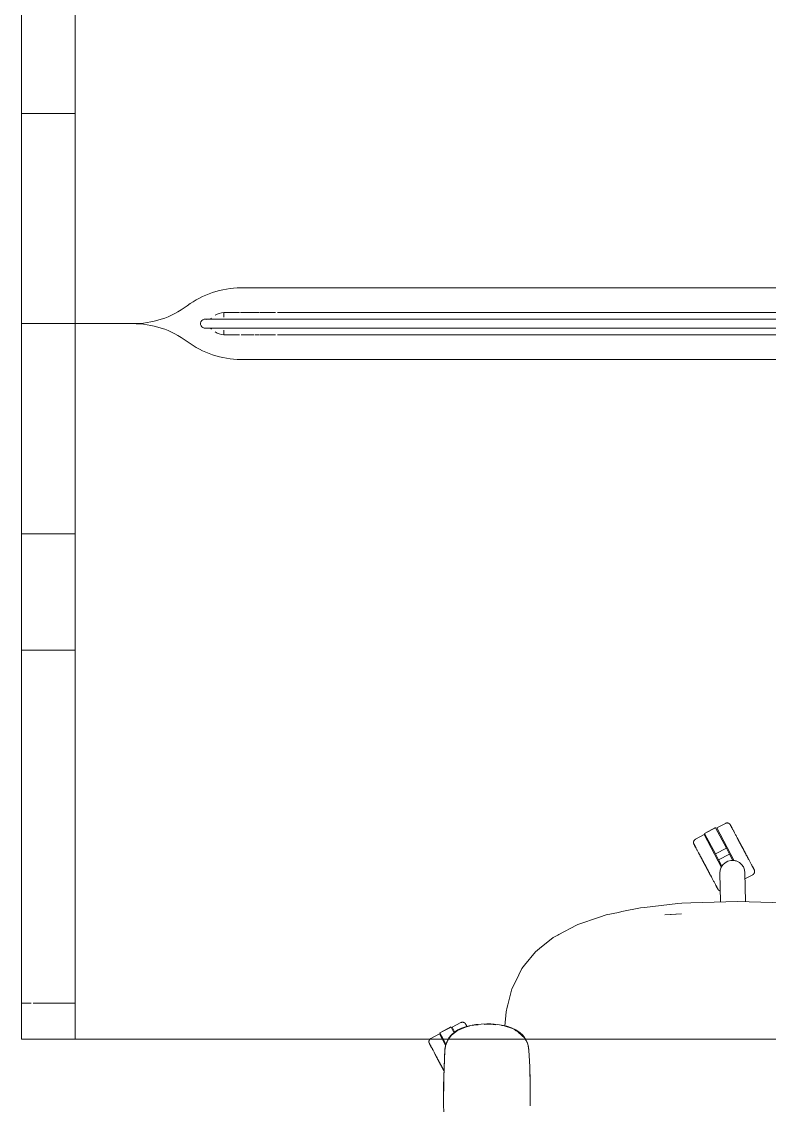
# Model space of a CAD drawing. Header units: millimetres. Extents: x 155927 to 317870, y -36033 to 97293.
# Drawn here: x 220197 to 221033, y 17404 to 18615 of the extents above; entities that cross this region are included whole.
import ezdxf

# ---------------------------------------------------------------- set-up
doc = ezdxf.new("R2010")
doc.units = ezdxf.units.MM
doc.header["$MEASUREMENT"] = 0
doc.layers.add('G-IMPT', color=8, linetype='CONTINUOUS', lineweight=9)
doc.layers.add('I-FURN', color=8, linetype='CONTINUOUS', lineweight=9)

msp = doc.modelspace()

# ---------------------------------------------------------------- linework, layer by layer
at = {"layer": 'G-IMPT'}
for p, q in [((220944.7, 17629.9), (220996.9, 17631.6)), ((220996.9, 17631.6), (221049, 17630)), ((220867.6, 17620.1), (220863.9, 17619.3)), ((220867.6, 17620.1), (220888.5, 17624.5)), ((220888.5, 17624.5), (220892.9, 17624.9)), ((220930.4, 17629.1), (220892.9, 17624.9)), ((220930.4, 17629.1), (220934.7, 17629.5)), ((220944.7, 17629.9), (220934.7, 17629.5)), ((220842.6, 17614), (220818.5, 17605.8)), ((220842.6, 17614), (220850.1, 17616.5)), ((220863.9, 17619.3), (220850.1, 17616.5)), ((220934.2, 17617.7), (220915.9, 17616.4)), ((220915.9, 17616.4), (220922.9, 17617)), ((220934.2, 17617.7), (220922.9, 17617)), ((220797.4, 17594.6), (220816.9, 17604.9)), ((220816.9, 17604.9), (220818.5, 17605.8)), ((220790.9, 17591.2), (220775.7, 17579)), ((220790.9, 17591.2), (220796, 17593.9)), ((220797.4, 17594.6), (220796, 17593.9)), ((220758.9, 17560.3), (220771.1, 17575.2)), ((220771.1, 17575.2), (220775.7, 17579)), ((220758.9, 17560.3), (220755.9, 17556.6)), ((220746.8, 17538), (220752.4, 17549.5)), ((220755.9, 17556.6), (220752.4, 17549.5)), ((220746.8, 17538), (220744.6, 17533.6)), ((220744.6, 17533.6), (220740.2, 17515.7)), ((220738.3, 17508), (220739.6, 17513.3)), ((220740.2, 17515.7), (220739.6, 17513.3)), ((220736.9, 17492.1), (220738.3, 17508)), ((220677.2, 17482), (220684, 17487.2)), ((220684.5, 17487.9), (220680.5, 17485.2)), ((220684, 17487.2), (220688.4, 17489.1)), ((220684.5, 17487.9), (220688.6, 17489.9)), ((220694, 17491.4), (220688.4, 17489.1)), ((220692.9, 17491.4), (220688.6, 17489.9)), ((220692.9, 17491.4), (220698.4, 17492.9)), ((220694, 17491.4), (220697.5, 17492.1)), ((220704.3, 17493.9), (220698.4, 17492.9)), ((220700.3, 17492.7), (220704, 17493.5)), ((220704, 17493.5), (220707.2, 17493.6)), ((220704.3, 17493.9), (220710.5, 17494.4)), ((220716.8, 17494.6), (220710.5, 17494.4)), ((220713.7, 17494), (220716.8, 17494.2)), ((220721.3, 17494.5), (220716.8, 17494.6)), ((220724, 17494), (220716.8, 17494.2)), ((220721.3, 17494.5), (220728.7, 17493.9)), ((220724, 17494), (220726.8, 17493.6)), ((220735.4, 17492.8), (220728.7, 17493.9)), ((220733, 17492.7), (220736.3, 17492.3)), ((220739.3, 17491.9), (220735.4, 17492.8)), ((220736.3, 17492.3), (220745.6, 17489.3)), ((220739.3, 17491.9), (220744.4, 17490.1)), ((220744.4, 17490.1), (220749.1, 17487.9)), ((220745.6, 17489.3), (220748.1, 17487.8)), ((220748.6, 17487.5), (220750, 17486.6)), ((220749.1, 17487.9), (220750.4, 17487.1)), ((220753.9, 17484.7), (220750.4, 17487.1)), ((220750.8, 17486.2), (220753.9, 17484.3)), ((220670.7, 17470.2), (220673.1, 17476.4)), ((220672.4, 17475.4), (220671, 17471.7)), ((220672.4, 17475.4), (220673.7, 17477.6)), ((220673.1, 17476.4), (220674, 17477.6)), ((220673.7, 17477.6), (220674.4, 17478.8)), ((220674, 17477.6), (220677.2, 17482)), ((220674.4, 17478.8), (220677.4, 17482.5)), ((220680.5, 17485.2), (220677.4, 17482.5)), ((220751.9, 17485.5), (220753.3, 17484.2)), ((220751.9, 17485.5), (220759.3, 17478.6)), ((220753.5, 17484.1), (220757, 17481)), ((220756.9, 17481.8), (220753.9, 17484.7)), ((220753.9, 17484.3), (220759.3, 17478.6)), ((220756.9, 17481.8), (220758.1, 17480.5)), ((220759.3, 17478.6), (220757, 17481)), ((220760, 17477.6), (220758.1, 17480.5)), ((220760.4, 17476.3), (220759.7, 17477.6)), ((220760.3, 17477.2), (220762.3, 17472.9)), ((220760.4, 17476.3), (220762.5, 17472.1)), ((220668.9, 17445.8), (220669.9, 17466.3)), ((220668.9, 17444.6), (220669.9, 17466.3)), ((220668.9, 17444.6), (220669.8, 17464.7)), ((220669.7, 17462.5), (220669.8, 17464.7)), ((220669.9, 17466.3), (220669.8, 17464.7)), ((220669.9, 17466.3), (220670.2, 17468)), ((220670.7, 17470.2), (220670.1, 17466.4)), ((220670.6, 17470.4), (220670.2, 17468)), ((220670.6, 17470.4), (220671, 17471.7)), ((220763.3, 17469), (220762.3, 17472.9)), ((220762.5, 17472.1), (220763.8, 17464.7)), ((220763.8, 17465), (220763.3, 17469)), ((220764.1, 17459.3), (220763.8, 17465)), ((220764.1, 17459.3), (220764.7, 17446.7)), ((220668.4, 17424.4), (220668.9, 17445.8)), ((220668.4, 17424.4), (220668.9, 17444.6)), ((220668.6, 17434.2), (220668.9, 17445.8)), ((220668.9, 17445.8), (220668.9, 17444.6)), ((220764.9, 17443.2), (220764.7, 17446.7)), ((220765.2, 17427.5), (220764.9, 17443.2)), ((220764.9, 17439.8), (220765.1, 17436.5)), ((220668.6, 17434.2), (220668.3, 17415)), ((220668.4, 17404.2), (220668.6, 17434.2)), ((220668.4, 17424.4), (220668.6, 17434.2)), ((220668.4, 17426.4), (220668.5, 17428.3)), ((220668.4, 17423.9), (220668.4, 17426.4)), ((220765.1, 17434.2), (220765.1, 17436.5)), ((220765.2, 17427.5), (220765.3, 17423)), ((220668.4, 17404.2), (220668.3, 17415)), ((220668.4, 17404.2), (220668.4, 17424.4)), ((220765.3, 17423), (220765.3, 17408.3)), ((220668.4, 17404.2), (220668.6, 17395.8)), ((220765.2, 17402.8), (220765.3, 17408.3))]:
    msp.add_line(p, q, dxfattribs=at)
at = {"layer": 'I-FURN'}
for p, q in [((220196.8, 19077.6), (220196.8, 18277.6)), ((220196.8, 18277.6), (220196.8, 19077.6)), ((220196.8, 19037.6), (220196.8, 17517.6)), ((220256.8, 18277.7), (220256.8, 19037.6)), ((220196.8, 18512.6), (220196.8, 18643)), ((220256.8, 18643), (220256.8, 18512.6)), ((220196.8, 18042.6), (220196.8, 18512.6)), ((220256.8, 18512.6), (220196.8, 18512.6)), ((220256.8, 18512.6), (220196.8, 18512.6)), ((220256.8, 18512.6), (220256.8, 18277.7)), ((220441.8, 18317.6), (221363.4, 18317.6)), ((221363.4, 18317.6), (220441.8, 18317.6)), ((220422.7, 18290.1), (220422.7, 18284.9)), ((220422.7, 18290.1), (220440.3, 18290.1)), ((220427.3, 18290.1), (220428.4, 18290.1)), ((220441.6, 18290.1), (220457.5, 18290.1)), ((220457.4, 18290.1), (220462.2, 18290.1)), ((220463, 18290.1), (220480.7, 18290.1)), ((220482.7, 18290.1), (221520.9, 18290.1)), ((220196.8, 18277.6), (220196.8, 17477.6)), ((220320.7, 18277.6), (220196.8, 18277.6)), ((220196.8, 18277.6), (220320.7, 18277.6)), ((220196.8, 17477.6), (220196.8, 18277.6)), ((220196.8, 18277.6), (220320.7, 18277.6)), ((220320.7, 18277.6), (220196.8, 18277.6)), ((220256.8, 17517.6), (220256.8, 18277.6)), ((220256.8, 18277.6), (220256.8, 18042.6)), ((220401.9, 18282.6), (220401.8, 18282.6)), ((220401.8, 18282.6), (220401.8, 18282.6)), ((220402.2, 18282.6), (220401.9, 18282.6)), ((220402.5, 18282.6), (220402.2, 18282.6)), ((220403, 18282.6), (220402.5, 18282.6)), ((220403.6, 18282.6), (220403, 18282.6)), ((220404.4, 18282.6), (220403.6, 18282.6)), ((220405.2, 18282.6), (220404.4, 18282.6)), ((220406.2, 18282.6), (220405.2, 18282.6)), ((220407.3, 18282.6), (220406.2, 18282.6)), ((220408.6, 18282.6), (220407.3, 18282.6)), ((220409.9, 18282.6), (220408.6, 18282.6)), ((220411.4, 18282.6), (220409.9, 18282.6)), ((220413, 18282.6), (220411.4, 18282.6)), ((220414.7, 18282.6), (220413, 18282.6)), ((220416.5, 18282.6), (220414.7, 18282.6)), ((220418.4, 18282.6), (220416.5, 18282.6)), ((220420.4, 18282.6), (220418.4, 18282.6)), ((220422.5, 18282.6), (220420.4, 18282.6)), ((220424.7, 18282.6), (220422.5, 18282.6)), ((220427, 18282.6), (220424.7, 18282.6)), ((220429.4, 18282.6), (220427, 18282.6)), ((220431.9, 18282.6), (220429.4, 18282.6)), ((220434.4, 18282.6), (220431.9, 18282.6)), ((220437.1, 18282.6), (220434.4, 18282.6)), ((220439.8, 18282.6), (220437.1, 18282.6)), ((220442.5, 18282.6), (220439.8, 18282.6)), ((220445.4, 18282.6), (220442.5, 18282.6)), ((220448.3, 18282.6), (220445.4, 18282.6)), ((220451.2, 18282.6), (220448.3, 18282.6)), ((220454.2, 18282.6), (220451.2, 18282.6)), ((220457.3, 18282.6), (220454.2, 18282.6)), ((220460.4, 18282.6), (220457.3, 18282.6)), ((220463.5, 18282.6), (220460.4, 18282.6)), ((220466.7, 18282.6), (220463.5, 18282.6)), ((220469.9, 18282.6), (220466.7, 18282.6)), ((220473.1, 18282.6), (220469.9, 18282.6)), ((220476.3, 18282.6), (220473.1, 18282.6)), ((220479.5, 18282.6), (220476.3, 18282.6)), ((220482.7, 18282.6), (220479.5, 18282.6)), ((221520.9, 18282.6), (220482.7, 18282.6)), ((220401.8, 18272.6), (220401.9, 18272.6)), ((220401.9, 18272.6), (220402.1, 18272.6)), ((220402.1, 18272.6), (220402.4, 18272.6)), ((220402.4, 18272.6), (220402.9, 18272.6)), ((220402.9, 18272.6), (220403.4, 18272.6)), ((220403.4, 18272.6), (220404.2, 18272.6)), ((220404.2, 18272.6), (220405, 18272.6)), ((220405, 18272.6), (220405.9, 18272.6)), ((220405.9, 18272.6), (220407, 18272.6)), ((220407, 18272.6), (220408.2, 18272.6)), ((220408.2, 18272.6), (220409.5, 18272.6)), ((220409.5, 18272.6), (220411, 18272.6)), ((220411, 18272.6), (220412.5, 18272.6)), ((220412.5, 18272.6), (220414.2, 18272.6)), ((220414.2, 18272.6), (220416, 18272.6)), ((220416, 18272.6), (220417.8, 18272.6)), ((220417.8, 18272.6), (220419.8, 18272.6)), ((220419.8, 18272.6), (220421.9, 18272.6)), ((220421.9, 18272.6), (220424.1, 18272.6)), ((220422.7, 18270.3), (220422.7, 18265.1)), ((220440.3, 18265.1), (220422.7, 18265.1)), ((220424.1, 18272.6), (220426.4, 18272.6)), ((220426.4, 18272.6), (220428.7, 18272.6)), ((220428.4, 18265.1), (220427.3, 18265.1)), ((220428.7, 18272.6), (220431.2, 18272.6)), ((220431.2, 18272.6), (220433.7, 18272.6)), ((220433.7, 18272.6), (220436.3, 18272.6)), ((220436.3, 18272.6), (220439, 18272.6)), ((220439, 18272.6), (220441.8, 18272.6)), ((220441.8, 18272.6), (220444.6, 18272.6)), ((220456.5, 18265.1), (220442.2, 18265.1)), ((220444.6, 18272.6), (220447.5, 18272.6)), ((220447.5, 18272.6), (220450.4, 18272.6)), ((220450.4, 18272.6), (220453.4, 18272.6)), ((220453.4, 18272.6), (220456.5, 18272.6)), ((220456.5, 18272.6), (220459.5, 18272.6)), ((220462.2, 18265.1), (220457.4, 18265.1)), ((220459.5, 18272.6), (220462.7, 18272.6)), ((220462.7, 18272.6), (220465.8, 18272.6)), ((220480.7, 18265.1), (220463, 18265.1)), ((220465.8, 18272.6), (220469, 18272.6)), ((220469, 18272.6), (220472.2, 18272.6)), ((220472.2, 18272.6), (220475.4, 18272.6)), ((220475.4, 18272.6), (220478.6, 18272.6)), ((220478.6, 18272.6), (220481.9, 18272.6)), ((220481.9, 18272.6), (220482.7, 18272.6)), ((220482.7, 18272.6), (221520.9, 18272.6)), ((221520.9, 18265.1), (220482.7, 18265.1)), ((221363.4, 18237.6), (220441.8, 18237.6)), ((220441.8, 18237.6), (221363.4, 18237.6)), ((220196.8, 17912.6), (220196.8, 18042.6)), ((220256.8, 18042.6), (220196.8, 18042.6)), ((220256.8, 18042.6), (220196.8, 18042.6)), ((220256.8, 18042.6), (220256.8, 17912.6)), ((220196.8, 17477.6), (220196.8, 17912.6)), ((220256.8, 17912.6), (220196.8, 17912.6)), ((220256.8, 17912.6), (220196.8, 17912.6)), ((220256.8, 17912.6), (220256.8, 17477.6)), ((220983.4, 17718.8), (220973.8, 17713.7)), ((220983.4, 17718.8), (220983.6, 17718.9)), ((220983.6, 17718.9), (220983.7, 17719)), ((220983.7, 17719), (220983.9, 17719)), ((220983.9, 17719), (220984, 17719.1)), ((220984, 17719.1), (220984.2, 17719.1)), ((220984.2, 17719.1), (220984.3, 17719.2)), ((220984.3, 17719.2), (220984.5, 17719.2)), ((220984.5, 17719.2), (220984.7, 17719.3)), ((220984.7, 17719.3), (220984.8, 17719.3)), ((220984.8, 17719.3), (220985, 17719.3)), ((220985, 17719.3), (220985.1, 17719.3)), ((220985.1, 17719.3), (220985.3, 17719.3)), ((220985.3, 17719.3), (220985.5, 17719.3)), ((220985.5, 17719.3), (220985.6, 17719.3)), ((220985.6, 17719.3), (220985.8, 17719.3)), ((220985.8, 17719.3), (220985.9, 17719.3)), ((220985.9, 17719.3), (220986.1, 17719.2)), ((220986.1, 17719.2), (220986.3, 17719.2)), ((220986.3, 17719.2), (220986.4, 17719.2)), ((220986.4, 17719.2), (220986.6, 17719.1)), ((220986.6, 17719.1), (220986.7, 17719.1)), ((220986.7, 17719.1), (220986.9, 17719)), ((220986.9, 17719), (220987, 17718.9)), ((220987, 17718.9), (220987.2, 17718.9)), ((220987.2, 17718.9), (220987.3, 17718.8)), ((220987.3, 17718.8), (220987.4, 17718.7)), ((220987.4, 17718.7), (220987.6, 17718.6)), ((220987.6, 17718.6), (220987.7, 17718.5)), ((220987.7, 17718.5), (220987.8, 17718.4)), ((220987.8, 17718.4), (220988, 17718.3)), ((220988, 17718.3), (220988.1, 17718.2)), ((220988.1, 17718.2), (220988.2, 17718.1)), ((220988.2, 17718.1), (220988.3, 17718)), ((220988.3, 17718), (220988.4, 17717.9)), ((220988.4, 17717.9), (220988.5, 17717.8)), ((220988.5, 17717.8), (220988.6, 17717.6)), ((220988.6, 17717.6), (220988.7, 17717.5)), ((220988.7, 17717.5), (220988.8, 17717.4)), ((220988.8, 17717.4), (220988.9, 17717.2)), ((220988.9, 17717.2), (220988.9, 17717.2)), ((220988.9, 17717.2), (220988.9, 17717.2)), ((220988.9, 17717.2), (220988.9, 17717.1)), ((220988.9, 17717.1), (220988.9, 17717.2)), ((220988.9, 17717.2), (220988.9, 17717.2)), ((220988.9, 17717.1), (220989, 17717)), ((220989, 17717), (220988.9, 17717.1)), ((220989, 17717), (220989.1, 17716.9)), ((220989, 17716.9), (220989, 17717)), ((220989.1, 17716.8), (220989, 17716.9)), ((220989.1, 17716.9), (220989.2, 17716.7)), ((220989.2, 17716.6), (220989.1, 17716.8)), ((220989.2, 17716.7), (220989.3, 17716.5)), ((220989.3, 17716.3), (220989.2, 17716.6)), ((220989.3, 17716.5), (220989.4, 17716.2)), ((220959.6, 17706.2), (220949.9, 17701)), ((220959.6, 17706.2), (220979.2, 17669.4)), ((220972.4, 17714), (220960.1, 17707.5)), ((220960.2, 17707.3), (220972.5, 17713.9)), ((220972.2, 17684.6), (220960.2, 17707.3)), ((220972.5, 17713.9), (220984.6, 17691.2)), ((220973.8, 17713.7), (220993.3, 17677)), ((220989.5, 17716), (220989.3, 17716.3)), ((220989.4, 17716.2), (220989.6, 17715.9)), ((220989.7, 17715.7), (220989.5, 17716)), ((220989.6, 17715.9), (220989.7, 17715.6)), ((220989.8, 17715.4), (220989.7, 17715.7)), ((220989.7, 17715.6), (220989.9, 17715.2)), ((220990.1, 17715), (220989.8, 17715.4)), ((220989.9, 17715.2), (220990.2, 17714.8)), ((220990.3, 17714.5), (220990.1, 17715)), ((220990.2, 17714.8), (220990.4, 17714.3)), ((220990.5, 17714.1), (220990.3, 17714.5)), ((220990.4, 17714.3), (220990.7, 17713.9)), ((220990.8, 17713.6), (220990.5, 17714.1)), ((220990.7, 17713.9), (220990.9, 17713.3)), ((220991.1, 17713), (220990.8, 17713.6)), ((220990.9, 17713.3), (220991.2, 17712.8)), ((220991.4, 17712.5), (220991.1, 17713)), ((220991.2, 17712.8), (220991.5, 17712.2)), ((220991.7, 17711.9), (220991.4, 17712.5)), ((220992, 17711.2), (220991.7, 17711.9)), ((220992.4, 17710.6), (220992, 17711.2)), ((220992.8, 17709.9), (220992.4, 17710.6)), ((220993.1, 17709.2), (220992.8, 17709.9)), ((220993.5, 17708.4), (220993.1, 17709.2)), ((220994, 17707.6), (220993.5, 17708.4)), ((220994.4, 17706.8), (220994, 17707.6)), ((220994.8, 17706), (220994.4, 17706.8)), ((220995.3, 17705.2), (220994.8, 17706)), ((220995.7, 17704.3), (220995.3, 17705.2)), ((220996.2, 17703.4), (220995.7, 17704.3)), ((220947.8, 17698.1), (220947.9, 17698.2)), ((220947.8, 17697.9), (220947.8, 17698.1)), ((220947.8, 17697.8), (220947.8, 17697.9)), ((220947.8, 17697.6), (220947.8, 17697.8)), ((220947.8, 17697.4), (220947.8, 17697.6)), ((220947.8, 17697.3), (220947.8, 17697.4)), ((220947.8, 17697.1), (220947.8, 17697.3)), ((220947.8, 17697), (220947.8, 17697.1)), ((220947.9, 17696.8), (220947.8, 17697)), ((220947.9, 17698.5), (220948, 17698.7)), ((220947.9, 17698.4), (220947.9, 17698.5)), ((220947.9, 17698.2), (220947.9, 17698.4)), ((220947.9, 17696.6), (220947.9, 17696.8)), ((220947.9, 17696.5), (220947.9, 17696.6)), ((220948, 17696.3), (220947.9, 17696.5)), ((220948, 17698.9), (220948.1, 17699)), ((220948, 17698.7), (220948, 17698.9)), ((220948, 17696.2), (220948, 17696.3)), ((220948.1, 17696), (220948, 17696.2)), ((220948.1, 17699), (220948.2, 17699.2)), ((220948.1, 17695.9), (220948.1, 17696)), ((220948.2, 17695.7), (220948.1, 17695.9)), ((220948.2, 17699.3), (220948.3, 17699.4)), ((220948.2, 17699.2), (220948.2, 17699.3)), ((220948.3, 17695.6), (220948.2, 17695.7)), ((220948.3, 17699.4), (220948.4, 17699.6)), ((220948.3, 17695.5), (220948.3, 17695.6)), ((220948.3, 17695.6), (220948.3, 17695.6)), ((220948.3, 17695.6), (220948.3, 17695.6)), ((220948.3, 17695.6), (220948.3, 17695.5)), ((220948.3, 17695.4), (220948.3, 17695.5)), ((220948.3, 17695.5), (220948.4, 17695.4)), ((220948.4, 17695.3), (220948.3, 17695.4)), ((220948.4, 17699.6), (220948.5, 17699.7)), ((220948.4, 17695.4), (220948.4, 17695.3)), ((220948.5, 17695.2), (220948.4, 17695.3)), ((220948.4, 17695.3), (220948.5, 17695.1)), ((220948.5, 17699.7), (220948.6, 17699.8)), ((220948.6, 17695), (220948.5, 17695.2)), ((220948.5, 17695.1), (220948.7, 17694.9)), ((220948.6, 17699.8), (220948.7, 17700)), ((220948.7, 17694.7), (220948.6, 17695)), ((220948.7, 17700), (220948.8, 17700.1)), ((220948.7, 17694.9), (220948.8, 17694.6)), ((220948.9, 17694.4), (220948.7, 17694.7)), ((220948.8, 17700.1), (220948.9, 17700.2)), ((220948.8, 17694.6), (220948.9, 17694.3)), ((220948.9, 17700.2), (220949, 17700.3)), ((220949, 17694.1), (220948.9, 17694.4)), ((220948.9, 17694.3), (220949.1, 17694)), ((220949, 17700.3), (220949.1, 17700.4)), ((220949.2, 17693.8), (220949, 17694.1)), ((220949.1, 17700.4), (220949.2, 17700.6)), ((220949.1, 17694), (220949.3, 17693.6)), ((220949.2, 17700.6), (220949.4, 17700.7)), ((220949.4, 17693.4), (220949.2, 17693.8)), ((220949.3, 17693.6), (220949.5, 17693.2)), ((220949.4, 17700.7), (220949.5, 17700.8)), ((220949.7, 17692.9), (220949.4, 17693.4)), ((220949.5, 17700.8), (220949.6, 17700.8)), ((220949.5, 17693.2), (220949.8, 17692.7)), ((220949.6, 17700.8), (220949.8, 17700.9)), ((220949.9, 17692.5), (220949.7, 17692.9)), ((220949.8, 17700.9), (220949.9, 17701)), ((220949.8, 17692.7), (220950, 17692.3)), ((220949.9, 17701), (220949.9, 17701)), ((220950.2, 17692), (220949.9, 17692.5)), ((220950, 17692.3), (220950.3, 17691.7)), ((220996.7, 17702.5), (220996.2, 17703.4)), ((220996.4, 17703), (220996.9, 17702.1)), ((220997.2, 17701.6), (220996.7, 17702.5)), ((220996.9, 17702.1), (220997.4, 17701.1)), ((220997.7, 17700.6), (220997.2, 17701.6)), ((220997.4, 17701.1), (220997.9, 17700.2)), ((220998.2, 17699.7), (220997.7, 17700.6)), ((220997.9, 17700.2), (220998.4, 17699.2)), ((220998.7, 17698.7), (220998.2, 17699.7)), ((220998.4, 17699.2), (220998.9, 17698.3)), ((220999.2, 17697.7), (220998.7, 17698.7)), ((220998.9, 17698.3), (220999.5, 17697.3)), ((220999.7, 17696.8), (220999.2, 17697.7)), ((220999.5, 17697.3), (221000, 17696.3)), ((221000.3, 17695.8), (220999.7, 17696.8)), ((221000, 17696.3), (221000.5, 17695.3)), ((221000.8, 17694.8), (221000.3, 17695.8)), ((221000.5, 17695.3), (221001, 17694.3)), ((221001.3, 17693.8), (221000.8, 17694.8)), ((221001, 17694.3), (221001.6, 17693.3)), ((221001.9, 17692.8), (221001.3, 17693.8)), ((221001.6, 17693.3), (221002.1, 17692.3)), ((221002.4, 17691.8), (221001.9, 17692.8)), ((221002.1, 17692.3), (221002.6, 17691.3)), ((220950.5, 17691.4), (220950.2, 17692)), ((220950.3, 17691.7), (220950.6, 17691.2)), ((220950.8, 17690.9), (220950.5, 17691.4)), ((220950.6, 17691.2), (220950.9, 17690.6)), ((220950.9, 17690.6), (220951.2, 17690)), ((220951.2, 17690), (220951.6, 17689.3)), ((220951.6, 17689.3), (220951.9, 17688.7)), ((220951.9, 17688.7), (220952.3, 17688)), ((220952.3, 17688), (220952.7, 17687.2)), ((220952.7, 17687.2), (220953.1, 17686.5)), ((220953.1, 17686.5), (220953.5, 17685.7)), ((220953.5, 17685.7), (220954, 17684.9)), ((220954, 17684.9), (220954.4, 17684)), ((220954.7, 17683.6), (220954.2, 17684.4)), ((220954.4, 17684), (220954.9, 17683.2)), ((220955.1, 17682.7), (220954.7, 17683.6)), ((220954.9, 17683.2), (220955.3, 17682.3)), ((220955.6, 17681.8), (220955.1, 17682.7)), ((220955.3, 17682.3), (220955.8, 17681.4)), ((220956.1, 17680.9), (220955.6, 17681.8)), ((220955.8, 17681.4), (220956.3, 17680.5)), ((220956.6, 17680), (220956.1, 17680.9)), ((220956.3, 17680.5), (220956.8, 17679.5)), ((220972.2, 17684.6), (220984.6, 17691.2)), ((220975.8, 17678), (220972.2, 17684.6)), ((220975.8, 17678), (220988.1, 17684.5)), ((220984.6, 17691.2), (220988.1, 17684.5)), ((220988.1, 17684.5), (220991.9, 17677.4)), ((221002.9, 17690.8), (221002.4, 17691.8)), ((221002.6, 17691.3), (221003.2, 17690.3)), ((221003.5, 17689.8), (221002.9, 17690.8)), ((221003.2, 17690.3), (221003.7, 17689.3)), ((221004, 17688.8), (221003.5, 17689.8)), ((221003.7, 17689.3), (221004.2, 17688.3)), ((221004.5, 17687.8), (221004, 17688.8)), ((221004.2, 17688.3), (221004.8, 17687.3)), ((221005, 17686.8), (221004.5, 17687.8)), ((221004.8, 17687.3), (221005.3, 17686.3)), ((221005.6, 17685.8), (221005, 17686.8)), ((221005.3, 17686.3), (221005.8, 17685.4)), ((221006.1, 17684.8), (221005.6, 17685.8)), ((221005.8, 17685.4), (221006.3, 17684.4)), ((221006.6, 17683.9), (221006.1, 17684.8)), ((221006.3, 17684.4), (221006.8, 17683.4)), ((221007.1, 17682.9), (221006.6, 17683.9)), ((221006.8, 17683.4), (221007.3, 17682.5)), ((221007.6, 17682), (221007.1, 17682.9)), ((221007.3, 17682.5), (221007.8, 17681.6)), ((221008.1, 17681.1), (221007.6, 17682)), ((221007.8, 17681.6), (221008.3, 17680.7)), ((221008.6, 17680.2), (221008.1, 17681.1)), ((221008.3, 17680.7), (221008.8, 17679.8)), ((221009, 17679.3), (221008.6, 17680.2)), ((220957.1, 17679), (220956.6, 17680)), ((220956.8, 17679.5), (220957.3, 17678.6)), ((220957.6, 17678.1), (220957.1, 17679)), ((220957.3, 17678.6), (220957.8, 17677.6)), ((220958.1, 17677.1), (220957.6, 17678.1)), ((220957.8, 17677.6), (220958.3, 17676.7)), ((220958.6, 17676.2), (220958.1, 17677.1)), ((220958.3, 17676.7), (220958.8, 17675.7)), ((220959.1, 17675.2), (220958.6, 17676.2)), ((220958.8, 17675.7), (220959.4, 17674.7)), ((220959.7, 17674.2), (220959.1, 17675.2)), ((220959.4, 17674.7), (220959.9, 17673.7)), ((220960.2, 17673.2), (220959.7, 17674.2)), ((220959.9, 17673.7), (220960.4, 17672.7)), ((220960.7, 17672.2), (220960.2, 17673.2)), ((220960.4, 17672.7), (220961, 17671.7)), ((220961.2, 17671.2), (220960.7, 17672.2)), ((220961, 17671.7), (220961.5, 17670.7)), ((220961.8, 17670.2), (220961.2, 17671.2)), ((220961.5, 17670.7), (220962, 17669.7)), ((220962.3, 17669.2), (220961.8, 17670.2)), ((220962, 17669.7), (220962.6, 17668.7)), ((220962.8, 17668.2), (220962.3, 17669.2)), ((220962.6, 17668.7), (220963.1, 17667.7)), ((220963.4, 17667.2), (220962.8, 17668.2)), ((220979.5, 17671), (220975.8, 17678)), ((220977.7, 17666.5), (220978.8, 17669.7)), ((220978.8, 17669.7), (220980.7, 17672.5)), ((220980.7, 17672.5), (220983.2, 17674.8)), ((220983.2, 17674.8), (220986.1, 17676.4)), ((220986.1, 17676.4), (220989.4, 17677.3)), ((220989.4, 17677.3), (220992.8, 17677.3)), ((220992.8, 17677.3), (220996.1, 17676.6)), ((220996.1, 17676.6), (220999.1, 17675)), ((220999.1, 17675), (221001.6, 17672.9)), ((221001.6, 17672.9), (221003.6, 17670.1)), ((221003.6, 17670.1), (221004.9, 17667)), ((221008.8, 17679.8), (221009.2, 17678.9)), ((221009.5, 17678.5), (221009, 17679.3)), ((221009.2, 17678.9), (221009.7, 17678.1)), ((221009.9, 17677.6), (221009.5, 17678.5)), ((221010.3, 17676.8), (221009.9, 17677.6)), ((221010.8, 17676), (221010.3, 17676.8)), ((221011.2, 17675.3), (221010.8, 17676)), ((221011.6, 17674.5), (221011.2, 17675.3)), ((221011.9, 17673.8), (221011.6, 17674.5)), ((221012.3, 17673.1), (221011.9, 17673.8)), ((221012.6, 17672.5), (221012.3, 17673.1)), ((221013, 17671.9), (221012.6, 17672.5)), ((221013.3, 17671.3), (221013, 17671.9)), ((221013.1, 17671.6), (221013.4, 17671)), ((221013.6, 17670.7), (221013.3, 17671.3)), ((221013.4, 17671), (221013.7, 17670.5)), ((221013.9, 17670.2), (221013.6, 17670.7)), ((221013.7, 17670.5), (221014, 17670)), ((221014.1, 17669.7), (221013.9, 17670.2)), ((221014, 17670), (221014.2, 17669.5)), ((221014.3, 17669.3), (221014.1, 17669.7)), ((221014.2, 17669.5), (221014.4, 17669.1)), ((221014.6, 17668.9), (221014.3, 17669.3)), ((221014.4, 17669.1), (221014.7, 17668.7)), ((221014.8, 17668.5), (221014.6, 17668.9)), ((221014.7, 17668.7), (221014.8, 17668.4)), ((221014.9, 17668.2), (221014.8, 17668.5)), ((221014.8, 17668.4), (221015, 17668)), ((221015.1, 17667.9), (221014.9, 17668.2)), ((221015, 17668), (221015.2, 17667.8)), ((221015.2, 17667.6), (221015.1, 17667.9)), ((220963.1, 17667.7), (220963.6, 17666.7)), ((220963.9, 17666.2), (220963.4, 17667.2)), ((220963.6, 17666.7), (220964.2, 17665.7)), ((220964.4, 17665.2), (220963.9, 17666.2)), ((220964.2, 17665.7), (220964.7, 17664.7)), ((220965, 17664.2), (220964.4, 17665.2)), ((220964.7, 17664.7), (220965.2, 17663.8)), ((220965.5, 17663.2), (220965, 17664.2)), ((220965.2, 17663.8), (220965.7, 17662.8)), ((220966, 17662.3), (220965.5, 17663.2)), ((220965.7, 17662.8), (220966.2, 17661.8)), ((220966.5, 17661.3), (220966, 17662.3)), ((220966.2, 17661.8), (220966.7, 17660.9)), ((220967, 17660.4), (220966.5, 17661.3)), ((220966.7, 17660.9), (220967.2, 17660)), ((220967.5, 17659.5), (220967, 17660.4)), ((220967.2, 17660), (220967.7, 17659.1)), ((220967.7, 17659.1), (220968.2, 17658.2)), ((220968.2, 17658.2), (220968.6, 17657.3)), ((220968.6, 17657.3), (220969.1, 17656.5)), ((220969.1, 17656.5), (220969.5, 17655.6)), ((220977.3, 17663.1), (220977.7, 17666.5)), ((220977.9, 17631), (220977.3, 17663.1)), ((221004.9, 17667), (221005.3, 17663.6)), ((221005.1, 17656.7), (221014, 17661.4)), ((221005.3, 17663.6), (221005.9, 17631.3)), ((221014.1, 17661.5), (221014, 17661.5)), ((221014, 17661.5), (221014, 17661.4)), ((221014.3, 17661.6), (221014.1, 17661.5)), ((221014.4, 17661.7), (221014.3, 17661.6)), ((221014.5, 17661.8), (221014.4, 17661.7)), ((221014.7, 17661.9), (221014.5, 17661.8)), ((221014.8, 17662), (221014.7, 17661.9)), ((221014.9, 17662.1), (221014.8, 17662)), ((221015, 17662.3), (221014.9, 17662.1)), ((221015.1, 17662.4), (221015, 17662.3)), ((221015.2, 17662.5), (221015.1, 17662.4)), ((221015.2, 17667.8), (221015.3, 17667.5)), ((221015.4, 17667.4), (221015.2, 17667.6)), ((221015.3, 17662.6), (221015.2, 17662.5)), ((221015.3, 17667.5), (221015.4, 17667.3)), ((221015.4, 17662.8), (221015.3, 17662.6)), ((221015.4, 17667.2), (221015.4, 17667.4)), ((221015.4, 17667.3), (221015.5, 17667.2)), ((221015.5, 17667.1), (221015.4, 17667.2)), ((221015.5, 17662.9), (221015.4, 17662.8)), ((221015.5, 17667.2), (221015.5, 17667)), ((221015.6, 17667), (221015.5, 17667.1)), ((221015.5, 17667), (221015.6, 17666.9)), ((221015.6, 17663), (221015.5, 17662.9)), ((221015.6, 17666.9), (221015.6, 17667)), ((221015.6, 17666.9), (221015.7, 17666.8)), ((221015.6, 17666.9), (221015.6, 17666.9)), ((221015.6, 17666.9), (221015.6, 17666.9)), ((221015.6, 17666.9), (221015.6, 17666.9)), ((221015.7, 17663.2), (221015.6, 17663)), ((221015.7, 17666.8), (221015.8, 17666.6)), ((221015.8, 17663.5), (221015.7, 17663.3)), ((221015.7, 17663.3), (221015.7, 17663.2)), ((221015.8, 17666.6), (221015.8, 17666.5)), ((221015.8, 17666.5), (221015.9, 17666.3)), ((221015.9, 17663.8), (221015.8, 17663.6)), ((221015.8, 17663.6), (221015.8, 17663.5)), ((221015.9, 17666.3), (221015.9, 17666.2)), ((221015.9, 17666.2), (221016, 17666)), ((221016, 17664.1), (221015.9, 17663.9)), ((221015.9, 17663.9), (221015.9, 17663.8)), ((221016, 17666), (221016, 17665.8)), ((221016, 17665.8), (221016, 17665.7)), ((221016, 17665.7), (221016.1, 17665.5)), ((221016.1, 17664.6), (221016, 17664.4)), ((221016, 17664.4), (221016, 17664.2)), ((221016, 17664.2), (221016, 17664.1)), ((221016.1, 17665.5), (221016.1, 17665.4)), ((221016.1, 17665.4), (221016.1, 17665.2)), ((221016.1, 17665.2), (221016.1, 17665)), ((221016.1, 17665), (221016.1, 17664.9)), ((221016.1, 17664.9), (221016.1, 17664.7)), ((221016.1, 17664.7), (221016.1, 17664.6)), ((220969.5, 17655.6), (220969.9, 17654.8)), ((220969.9, 17654.8), (220970.3, 17654.1)), ((220970.3, 17654.1), (220970.7, 17653.3)), ((220970.7, 17653.3), (220971.1, 17652.6)), ((220971.1, 17652.6), (220971.5, 17651.9)), ((220971.5, 17651.9), (220971.8, 17651.2)), ((220971.8, 17651.2), (220972.2, 17650.6)), ((220972.2, 17650.6), (220972.5, 17650)), ((220972.7, 17649.7), (220972.4, 17650.3)), ((220972.5, 17650), (220972.8, 17649.4)), ((220973, 17649.1), (220972.7, 17649.7)), ((220972.8, 17649.4), (220973.1, 17648.9)), ((220973.2, 17648.6), (220973, 17649.1)), ((220973.1, 17648.9), (220973.4, 17648.4)), ((220973.5, 17648.1), (220973.2, 17648.6)), ((220973.4, 17648.4), (220973.6, 17647.9)), ((220973.7, 17647.7), (220973.5, 17648.1)), ((220973.6, 17647.9), (220973.8, 17647.5)), ((220973.9, 17647.3), (220973.7, 17647.7)), ((220973.8, 17647.5), (220974, 17647.1)), ((220974.1, 17646.9), (220973.9, 17647.3)), ((220974, 17647.1), (220974.2, 17646.8)), ((220974.3, 17646.6), (220974.1, 17646.9)), ((220974.2, 17646.8), (220974.4, 17646.4)), ((220974.5, 17646.3), (220974.3, 17646.6)), ((220974.4, 17646.4), (220974.5, 17646.2)), ((220974.6, 17646), (220974.5, 17646.3)), ((220974.5, 17646.2), (220974.7, 17645.9)), ((220974.7, 17645.8), (220974.6, 17646)), ((220974.7, 17645.9), (220974.8, 17645.7)), ((220974.8, 17645.6), (220974.7, 17645.8)), ((220974.8, 17645.7), (220974.9, 17645.6)), ((220974.9, 17645.5), (220974.8, 17645.6)), ((220974.9, 17645.6), (220974.9, 17645.4)), ((220975, 17645.4), (220974.9, 17645.5)), ((220974.9, 17645.4), (220975, 17645.4)), ((220975, 17645.3), (220975, 17645.4)), ((220975, 17645.4), (220975, 17645.3)), ((220975.1, 17645.1), (220975, 17645.3)), ((220975, 17645.3), (220975, 17645.3)), ((220975, 17645.3), (220975, 17645.3)), ((220975, 17645.3), (220975, 17645.3)), ((220975.2, 17645), (220975.1, 17645.1)), ((220975.3, 17644.9), (220975.2, 17645)), ((220975.4, 17644.7), (220975.3, 17644.9)), ((220975.5, 17644.6), (220975.4, 17644.7)), ((220975.6, 17644.5), (220975.5, 17644.6)), ((220975.7, 17644.4), (220975.6, 17644.5)), ((220975.8, 17644.2), (220975.7, 17644.4)), ((220975.9, 17644.1), (220975.8, 17644.2)), ((220976.1, 17644), (220975.9, 17644.1)), ((220976.2, 17643.9), (220976.1, 17644)), ((220976.3, 17643.8), (220976.2, 17643.9)), ((220976.5, 17643.8), (220976.3, 17643.8)), ((220976.6, 17643.7), (220976.5, 17643.8)), ((220976.7, 17643.6), (220976.6, 17643.7)), ((220976.9, 17643.5), (220976.7, 17643.6)), ((220977, 17643.5), (220976.9, 17643.5)), ((220977.2, 17643.4), (220977, 17643.5)), ((220977.3, 17643.4), (220977.2, 17643.4)), ((220977.5, 17643.3), (220977.3, 17643.4)), ((220977.6, 17643.3), (220977.5, 17643.3)), ((220196.8, 17517.6), (220196.8, 17477.6)), ((220207.4, 17517.6), (220196.8, 17517.6)), ((220207.4, 17517.6), (220196.8, 17517.6)), ((220256.8, 17517.6), (220209.7, 17517.6)), ((220256.8, 17517.6), (220209.7, 17517.6)), ((220256.8, 17477.6), (220256.8, 17517.6)), ((220676.7, 17491.2), (220664.3, 17484.6)), ((220664.4, 17484.4), (220676.8, 17491)), ((220676.8, 17491), (220679.6, 17485.7)), ((220687.7, 17496), (220678, 17490.8)), ((220678, 17490.8), (220680.8, 17485.6)), ((220687.7, 17496), (220687.8, 17496.1)), ((220687.8, 17496.1), (220688, 17496.1)), ((220688, 17496.1), (220688.1, 17496.2)), ((220688.1, 17496.2), (220688.3, 17496.2)), ((220688.3, 17496.2), (220688.4, 17496.3)), ((220688.4, 17496.3), (220688.6, 17496.3)), ((220688.6, 17496.3), (220688.8, 17496.4)), ((220688.8, 17496.4), (220688.9, 17496.4)), ((220688.9, 17496.4), (220689.1, 17496.4)), ((220689.1, 17496.4), (220689.2, 17496.4)), ((220689.2, 17496.4), (220689.4, 17496.5)), ((220689.4, 17496.5), (220689.6, 17496.5)), ((220689.6, 17496.5), (220689.7, 17496.5)), ((220689.7, 17496.5), (220689.9, 17496.4)), ((220689.9, 17496.4), (220690, 17496.4)), ((220690, 17496.4), (220690.2, 17496.4)), ((220690.2, 17496.4), (220690.4, 17496.4)), ((220690.4, 17496.4), (220690.5, 17496.3)), ((220690.5, 17496.3), (220690.7, 17496.3)), ((220690.7, 17496.3), (220690.8, 17496.3)), ((220690.8, 17496.3), (220691, 17496.2)), ((220691, 17496.2), (220691.1, 17496.2)), ((220691.1, 17496.2), (220691.3, 17496.1)), ((220691.3, 17496.1), (220691.4, 17496)), ((220691.4, 17496), (220691.6, 17495.9)), ((220691.6, 17495.9), (220691.7, 17495.9)), ((220691.7, 17495.9), (220691.8, 17495.8)), ((220691.8, 17495.8), (220692, 17495.7)), ((220692, 17495.7), (220692.1, 17495.6)), ((220692.1, 17495.6), (220692.2, 17495.5)), ((220692.2, 17495.5), (220692.3, 17495.4)), ((220692.3, 17495.4), (220692.5, 17495.3)), ((220692.5, 17495.3), (220692.6, 17495.1)), ((220692.6, 17495.1), (220692.7, 17495)), ((220692.7, 17495), (220692.8, 17494.9)), ((220692.8, 17494.9), (220692.9, 17494.8)), ((220692.9, 17494.8), (220693, 17494.6)), ((220693, 17494.6), (220693, 17494.5)), ((220693, 17494.5), (220693.1, 17494.4)), ((220693.1, 17494.4), (220693.1, 17494.3)), ((220693.1, 17494.3), (220693.2, 17494.3)), ((220693.2, 17494.3), (220693.1, 17494.3)), ((220693.2, 17494.3), (220693.2, 17494.2)), ((220693.2, 17494.2), (220693.2, 17494.3)), ((220693.2, 17494.3), (220693.2, 17494.3)), ((220693.2, 17494.2), (220693.2, 17494.1)), ((220693.3, 17494.1), (220693.2, 17494.2)), ((220693.2, 17494.1), (220693.3, 17494)), ((220693.4, 17493.9), (220693.3, 17494.1)), ((220693.3, 17494), (220693.4, 17493.8)), ((220693.5, 17493.7), (220693.4, 17493.9)), ((220693.4, 17493.8), (220693.5, 17493.6)), ((220693.6, 17493.5), (220693.5, 17493.7)), ((220693.5, 17493.6), (220693.7, 17493.3)), ((220693.8, 17493.2), (220693.6, 17493.5)), ((220693.7, 17493.3), (220693.8, 17493)), ((220693.9, 17492.9), (220693.8, 17493.2)), ((220693.8, 17493), (220694, 17492.7)), ((220694.1, 17492.5), (220693.9, 17492.9)), ((220694, 17492.7), (220694.2, 17492.3)), ((220694.3, 17492.1), (220694.1, 17492.5)), ((220694.2, 17492.3), (220694.4, 17491.9)), ((220694.5, 17491.7), (220694.3, 17492.1)), ((220196.8, 17477.6), (221796.8, 17477.6)), ((221796.8, 17477.6), (220196.8, 17477.6)), ((220196.8, 17477.6), (220256.8, 17477.6)), ((220256.8, 17477.6), (220196.8, 17477.6)), ((220652.1, 17475.4), (220652.2, 17475.5)), ((220652.1, 17475.2), (220652.1, 17475.4)), ((220652.1, 17475.1), (220652.1, 17475.2)), ((220652.1, 17474.9), (220652.1, 17475.1)), ((220652.1, 17474.7), (220652.1, 17474.9)), ((220652.1, 17474.6), (220652.1, 17474.7)), ((220652.1, 17474.4), (220652.1, 17474.6)), ((220652.1, 17474.3), (220652.1, 17474.4)), ((220652.1, 17474.1), (220652.1, 17474.3)), ((220652.1, 17473.9), (220652.1, 17474.1)), ((220652.2, 17475.7), (220652.3, 17475.8)), ((220652.2, 17475.5), (220652.2, 17475.7)), ((220652.3, 17476), (220652.4, 17476.2)), ((220652.3, 17475.8), (220652.3, 17476)), ((220652.4, 17476.3), (220652.5, 17476.4)), ((220652.4, 17476.2), (220652.4, 17476.3)), ((220652.5, 17476.4), (220652.6, 17476.6)), ((220652.6, 17476.6), (220652.7, 17476.7)), ((220652.7, 17476.9), (220652.8, 17477)), ((220652.7, 17476.7), (220652.7, 17476.9)), ((220652.8, 17477), (220652.9, 17477.1)), ((220652.9, 17477.1), (220653, 17477.2)), ((220653, 17477.2), (220653.1, 17477.4)), ((220653.1, 17477.4), (220653.3, 17477.5)), ((220653.3, 17477.5), (220653.4, 17477.6)), ((220653.4, 17477.6), (220653.5, 17477.7)), ((220653.5, 17477.7), (220653.6, 17477.8)), ((220653.6, 17477.8), (220653.8, 17477.9)), ((220653.8, 17477.9), (220653.9, 17478)), ((220653.9, 17478), (220654, 17478.1)), ((220654, 17478.1), (220654.2, 17478.2)), ((220663.9, 17483.3), (220654.2, 17478.2)), ((220654.2, 17478.2), (220654.2, 17478.2)), ((220663.9, 17483.3), (220666.7, 17478)), ((220668, 17477.8), (220664.4, 17484.4)), ((220666.7, 17478), (220670.6, 17470.7)), ((220671.1, 17471.9), (220668, 17477.8)), ((220652.1, 17473.8), (220652.1, 17473.9)), ((220652.2, 17473.6), (220652.1, 17473.8)), ((220652.2, 17473.5), (220652.2, 17473.6)), ((220652.3, 17473.3), (220652.2, 17473.5)), ((220652.3, 17473.2), (220652.3, 17473.3)), ((220652.4, 17473), (220652.3, 17473.2)), ((220652.5, 17472.9), (220652.4, 17473)), ((220652.5, 17472.7), (220652.5, 17472.9)), ((220652.6, 17472.7), (220652.5, 17472.7)), ((220652.5, 17472.7), (220652.5, 17472.7)), ((220652.5, 17472.7), (220652.5, 17472.7)), ((220652.5, 17472.7), (220652.6, 17472.6)), ((220652.6, 17472.6), (220652.6, 17472.7)), ((220652.7, 17472.5), (220652.6, 17472.6)), ((220652.6, 17472.6), (220652.6, 17472.5)), ((220652.6, 17472.5), (220652.7, 17472.4)), ((220652.8, 17472.3), (220652.7, 17472.5)), ((220652.7, 17472.4), (220652.8, 17472.2)), ((220652.9, 17472.1), (220652.8, 17472.3)), ((220652.8, 17472.2), (220652.9, 17472)), ((220653, 17471.9), (220652.9, 17472.1)), ((220652.9, 17472), (220653.1, 17471.7)), ((220653.1, 17471.6), (220653, 17471.9)), ((220653.1, 17471.7), (220653.2, 17471.4)), ((220653.3, 17471.3), (220653.1, 17471.6)), ((220653.2, 17471.4), (220653.4, 17471.1)), ((220653.5, 17470.9), (220653.3, 17471.3)), ((220653.4, 17471.1), (220653.6, 17470.7)), ((220653.7, 17470.5), (220653.5, 17470.9)), ((220653.6, 17470.7), (220653.8, 17470.3)), ((220653.9, 17470.1), (220653.7, 17470.5)), ((220653.8, 17470.3), (220654, 17469.9)), ((220654.2, 17469.6), (220653.9, 17470.1)), ((220654, 17469.9), (220654.3, 17469.4)), ((220654.4, 17469.1), (220654.2, 17469.6)), ((220654.3, 17469.4), (220654.6, 17468.9)), ((220654.7, 17468.6), (220654.4, 17469.1)), ((220654.6, 17468.9), (220654.9, 17468.3)), ((220655, 17468), (220654.7, 17468.6)), ((220654.9, 17468.3), (220655.2, 17467.7)), ((220655.2, 17467.7), (220655.5, 17467.1)), ((220655.5, 17467.1), (220655.9, 17466.5)), ((220655.9, 17466.5), (220656.2, 17465.8)), ((220656.2, 17465.8), (220656.6, 17465.1)), ((220656.6, 17465.1), (220657, 17464.4)), ((220657, 17464.4), (220657.4, 17463.6)), ((220657.4, 17463.6), (220657.8, 17462.8)), ((220657.8, 17462.8), (220658.2, 17462)), ((220658.2, 17462), (220658.7, 17461.2)), ((220658.9, 17460.7), (220658.5, 17461.6)), ((220658.7, 17461.2), (220659.1, 17460.3)), ((220659.4, 17459.8), (220658.9, 17460.7)), ((220659.1, 17460.3), (220659.6, 17459.4)), ((220659.9, 17459), (220659.4, 17459.8)), ((220659.6, 17459.4), (220660.1, 17458.5)), ((220660.3, 17458), (220659.9, 17459)), ((220660.1, 17458.5), (220660.6, 17457.6)), ((220660.8, 17457.1), (220660.3, 17458)), ((220660.6, 17457.6), (220661.1, 17456.7)), ((220661.3, 17456.2), (220660.8, 17457.1)), ((220661.1, 17456.7), (220661.6, 17455.8)), ((220661.8, 17455.2), (220661.3, 17456.2)), ((220661.6, 17455.8), (220662.1, 17454.8)), ((220662.3, 17454.3), (220661.8, 17455.2)), ((220662.1, 17454.8), (220662.6, 17453.8)), ((220662.9, 17453.3), (220662.3, 17454.3)), ((220662.6, 17453.8), (220663.1, 17452.8)), ((220663.4, 17452.3), (220662.9, 17453.3)), ((220663.1, 17452.8), (220663.6, 17451.9)), ((220663.9, 17451.3), (220663.4, 17452.3)), ((220663.6, 17451.9), (220664.2, 17450.9)), ((220664.4, 17450.3), (220663.9, 17451.3)), ((220664.2, 17450.9), (220664.7, 17449.9)), ((220665, 17449.3), (220664.4, 17450.3)), ((220664.7, 17449.9), (220665.2, 17448.9)), ((220665.5, 17448.3), (220665, 17449.3)), ((220665.2, 17448.9), (220665.8, 17447.9)), ((220666, 17447.3), (220665.5, 17448.3)), ((220665.8, 17447.9), (220666.3, 17446.9)), ((220666.6, 17446.3), (220666, 17447.3)), ((220666.3, 17446.9), (220666.8, 17445.8)), ((220667.1, 17445.3), (220666.6, 17446.3)), ((220666.8, 17445.8), (220667.4, 17444.8)), ((220667.6, 17444.3), (220667.1, 17445.3)), ((220667.4, 17444.8), (220667.9, 17443.8)), ((220668.2, 17443.3), (220667.6, 17444.3)), ((220667.9, 17443.8), (220668.4, 17442.9)), ((220668.7, 17442.3), (220668.2, 17443.3)), ((220668.4, 17442.9), (220668.9, 17441.9))]:
    msp.add_line(p, q, dxfattribs=at)
for centre, radius, start, end in [((220441.8, 18217.6), 100, 90, 126.8699), ((220441.8, 18217.6), 100, 90, 126.8699), ((220321.8, 18377.6), 100, 269.3744, 306.8699), ((220321.8, 18377.6), 100, 269.3744, 306.8699), ((220425.1, 18266.7), 23.6, 95.6664, 120.8564), ((220321.8, 18177.6), 100, 53.1301, 90.6256), ((220321.8, 18177.6), 100, 53.1301, 90.6256), ((220401.8, 18277.6), 5, 68.1748, 276.9152), ((220414.7, 18277.6), 8.51, 133.4514, 144.4595), ((220414.7, 18277.6), 8.51, 215.5405, 226.5486), ((220425.1, 18288.6), 23.6, 239.1436, 264.3336), ((220441.8, 18337.6), 100, 233.1301, 270), ((220441.8, 18337.6), 100, 233.1301, 270), ((220991.3, 17663.6), 13.8, 72.664, 77.6527)]:
    msp.add_arc(centre, radius, start, end, dxfattribs=at)
msp.add_open_spline([(220993.7, 17677.2), (220994.1, 17677.1), (220994.6, 17677), (220995, 17676.9)], degree=3, dxfattribs=at)

doc.saveas('drawing.dxf')
